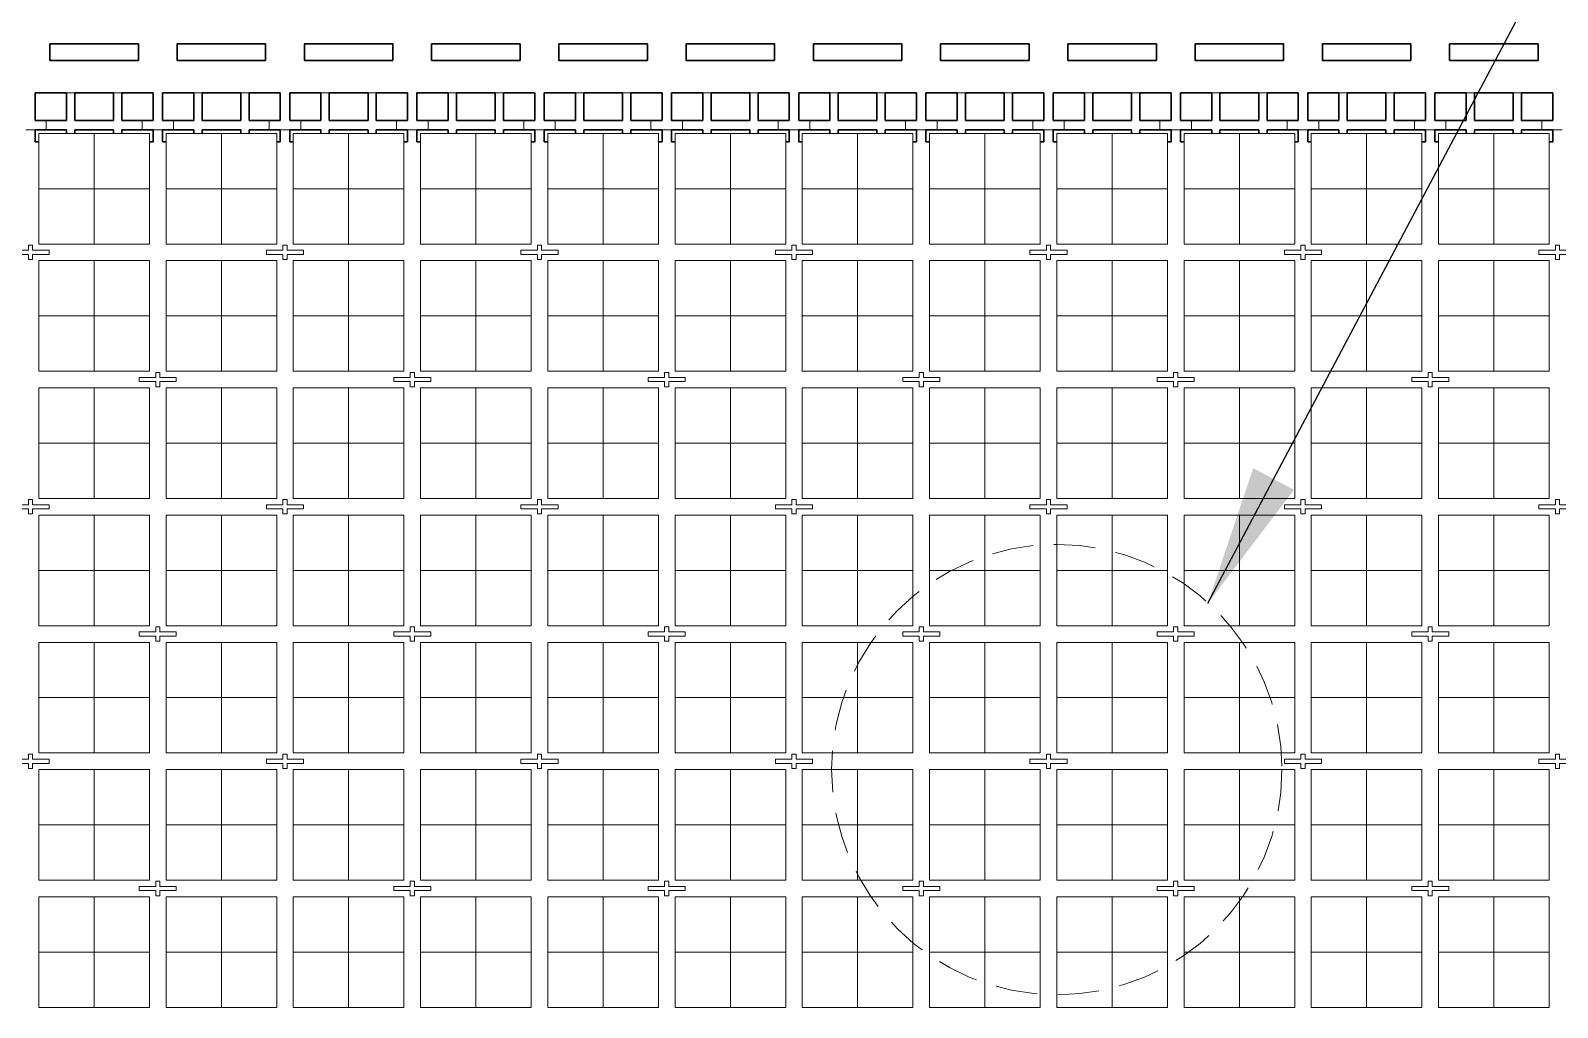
# Model space of a CAD drawing. Extents: x 1030 to 1169, y -270 to -166.
# Drawn here: x 1056.99 to 1084.59, y -209.48 to -191.82 of the extents above; entities that cross this region are included whole.
import ezdxf

# ---------------------------------------------------------------- set-up
doc = ezdxf.new("R2010")
doc.units = 0
doc.header["$LTSCALE"] = 3
doc.header["$MEASUREMENT"] = 0
for name, pattern in [('CENTER', [2, 1.25, -0.25, 0.25, -0.25]), ('HIDDEN', [0.375, 0.25, -0.125]), ('PHANTOM', [2.5, 1.25, -0.25, 0.25, -0.25, 0.25, -0.25])]:
    doc.linetypes.add(name, pattern=pattern)
for name, color, linetype, lineweight in [('CLIN', 1, 'CENTER', 15), ('DETAIL', 6, 'HIDDEN', 15), ('DIM', 4, 'Continuous', 13), ('FULL METAL', 33, 'HIDDEN', 15), ('HIDN2', 3, 'HIDDEN', 15), ('OBJ1', 7, 'Continuous', 30), ('OBJ3', 40, 'Continuous', 30), ('PHANTOM', 5, 'PHANTOM', 15)]:
    doc.layers.add(name, color=color, linetype=linetype, lineweight=lineweight)
doc.dimstyles.new('3DEC X 1', dxfattribs={"dimtxt": 1.778, "dimasz": 2.54, "dimexe": 0.762, "dimexo": 0.762, "dimgap": 0.762, "dimtad": 0, "dimdec": 3, "dimzin": 0, "dimdsep": 46, "dimtxsty": 'Standard', "dimcen": 0, "dimadec": 0, "dimazin": 0, "dimtfac": 1, "dimtdec": 3, "dimtofl": 0, "dimtmove": 0, "dimatfit": 3, "dimfxl": 1, "dimtolj": 1, "dimtzin": 0, "dimarcsym": 0})

msp = doc.modelspace()

# ---------------------------------------------------------------- linework, layer by layer
at = {"layer": 'CLIN'}
for p, q in [((1058.1382, -193.6839), (1058.1382, -195.6839)), ((1060.4382, -193.6839), (1060.4382, -195.6839)), ((1062.7382, -193.6839), (1062.7382, -195.6839)), ((1065.0382, -193.6839), (1065.0382, -195.6839)), ((1067.3382, -193.6839), (1067.3382, -195.6839)), ((1069.6382, -193.6839), (1069.6382, -195.6839)), ((1071.9382, -193.6839), (1071.9382, -195.6839)), ((1074.2382, -193.6839), (1074.2382, -195.6839)), ((1076.5382, -193.6839), (1076.5382, -195.6839)), ((1078.8382, -193.6839), (1078.8382, -195.6839)), ((1081.1382, -193.6839), (1081.1382, -195.6839)), ((1083.4382, -193.6839), (1083.4382, -195.6839)), ((1057.1382, -194.6839), (1059.1382, -194.6839)), ((1059.4382, -194.6839), (1061.4382, -194.6839)), ((1061.7382, -194.6839), (1063.7382, -194.6839)), ((1064.0382, -194.6839), (1066.0382, -194.6839)), ((1066.3382, -194.6839), (1068.3382, -194.6839)), ((1068.6382, -194.6839), (1070.6382, -194.6839)), ((1070.9382, -194.6839), (1072.9382, -194.6839)), ((1073.2382, -194.6839), (1075.2382, -194.6839)), ((1075.5382, -194.6839), (1077.5382, -194.6839)), ((1077.8382, -194.6839), (1079.8382, -194.6839)), ((1080.1382, -194.6839), (1082.1382, -194.6839)), ((1082.4382, -194.6839), (1084.4382, -194.6839)), ((1058.1382, -195.9839), (1058.1382, -197.9839)), ((1060.4382, -195.9839), (1060.4382, -197.9839)), ((1062.7382, -195.9839), (1062.7382, -197.9839)), ((1065.0382, -195.9839), (1065.0382, -197.9839)), ((1067.3382, -195.9839), (1067.3382, -197.9839)), ((1069.6382, -195.9839), (1069.6382, -197.9839)), ((1071.9382, -195.9839), (1071.9382, -197.9839)), ((1074.2382, -195.9839), (1074.2382, -197.9839)), ((1076.5382, -195.9839), (1076.5382, -197.9839)), ((1078.8382, -195.9839), (1078.8382, -197.9839)), ((1081.1382, -195.9839), (1081.1382, -197.9839)), ((1083.4382, -195.9839), (1083.4382, -197.9839)), ((1057.1382, -196.9839), (1059.1382, -196.9839)), ((1059.4382, -196.9839), (1061.4382, -196.9839)), ((1061.7382, -196.9839), (1063.7382, -196.9839)), ((1064.0382, -196.9839), (1066.0382, -196.9839)), ((1066.3382, -196.9839), (1068.3382, -196.9839)), ((1068.6382, -196.9839), (1070.6382, -196.9839)), ((1070.9382, -196.9839), (1072.9382, -196.9839)), ((1073.2382, -196.9839), (1075.2382, -196.9839)), ((1075.5382, -196.9839), (1077.5382, -196.9839)), ((1077.8382, -196.9839), (1079.8382, -196.9839)), ((1080.1382, -196.9839), (1082.1382, -196.9839)), ((1082.4382, -196.9839), (1084.4382, -196.9839)), ((1058.1382, -198.2839), (1058.1382, -200.2839)), ((1060.4382, -198.2839), (1060.4382, -200.2839)), ((1062.7382, -198.2839), (1062.7382, -200.2839)), ((1065.0382, -198.2839), (1065.0382, -200.2839)), ((1067.3382, -198.2839), (1067.3382, -200.2839)), ((1069.6382, -198.2839), (1069.6382, -200.2839)), ((1071.9382, -198.2839), (1071.9382, -200.2839)), ((1074.2382, -198.2839), (1074.2382, -200.2839)), ((1076.5382, -198.2839), (1076.5382, -200.2839)), ((1078.8382, -198.2839), (1078.8382, -200.2839)), ((1081.1382, -198.2839), (1081.1382, -200.2839)), ((1083.4382, -198.2839), (1083.4382, -200.2839)), ((1057.1382, -199.2839), (1059.1382, -199.2839)), ((1059.4382, -199.2839), (1061.4382, -199.2839)), ((1061.7382, -199.2839), (1063.7382, -199.2839)), ((1064.0382, -199.2839), (1066.0382, -199.2839)), ((1066.3382, -199.2839), (1068.3382, -199.2839)), ((1068.6382, -199.2839), (1070.6382, -199.2839)), ((1070.9382, -199.2839), (1072.9382, -199.2839)), ((1073.2382, -199.2839), (1075.2382, -199.2839)), ((1075.5382, -199.2839), (1077.5382, -199.2839)), ((1077.8382, -199.2839), (1079.8382, -199.2839)), ((1080.1382, -199.2839), (1082.1382, -199.2839)), ((1082.4382, -199.2839), (1084.4382, -199.2839)), ((1058.1382, -200.5839), (1058.1382, -202.5839)), ((1060.4382, -200.5839), (1060.4382, -202.5839)), ((1062.7382, -200.5839), (1062.7382, -202.5839)), ((1065.0382, -200.5839), (1065.0382, -202.5839)), ((1067.3382, -200.5839), (1067.3382, -202.5839)), ((1069.6382, -200.5839), (1069.6382, -202.5839)), ((1071.9382, -200.5839), (1071.9382, -202.5839)), ((1074.2382, -200.5839), (1074.2382, -202.5839)), ((1076.5382, -200.5839), (1076.5382, -202.5839)), ((1078.8382, -200.5839), (1078.8382, -202.5839)), ((1081.1382, -200.5839), (1081.1382, -202.5839)), ((1083.4382, -200.5839), (1083.4382, -202.5839)), ((1057.1382, -201.5839), (1059.1382, -201.5839)), ((1059.4382, -201.5839), (1061.4382, -201.5839)), ((1061.7382, -201.5839), (1063.7382, -201.5839)), ((1064.0382, -201.5839), (1066.0382, -201.5839)), ((1066.3382, -201.5839), (1068.3382, -201.5839)), ((1068.6382, -201.5839), (1070.6382, -201.5839)), ((1070.9382, -201.5839), (1072.9382, -201.5839)), ((1073.2382, -201.5839), (1075.2382, -201.5839)), ((1075.5382, -201.5839), (1077.5382, -201.5839)), ((1077.8382, -201.5839), (1079.8382, -201.5839)), ((1080.1382, -201.5839), (1082.1382, -201.5839)), ((1082.4382, -201.5839), (1084.4382, -201.5839)), ((1058.1382, -202.8839), (1058.1382, -204.8839)), ((1060.4382, -202.8839), (1060.4382, -204.8839)), ((1062.7382, -202.8839), (1062.7382, -204.8839)), ((1065.0382, -202.8839), (1065.0382, -204.8839)), ((1067.3382, -202.8839), (1067.3382, -204.8839)), ((1069.6382, -202.8839), (1069.6382, -204.8839)), ((1071.9382, -202.8839), (1071.9382, -204.8839)), ((1074.2382, -202.8839), (1074.2382, -204.8839)), ((1076.5382, -202.8839), (1076.5382, -204.8839)), ((1078.8382, -202.8839), (1078.8382, -204.8839)), ((1081.1382, -202.8839), (1081.1382, -204.8839)), ((1083.4382, -202.8839), (1083.4382, -204.8839)), ((1057.1382, -203.8839), (1059.1382, -203.8839)), ((1059.4382, -203.8839), (1061.4382, -203.8839)), ((1061.7382, -203.8839), (1063.7382, -203.8839)), ((1064.0382, -203.8839), (1066.0382, -203.8839)), ((1066.3382, -203.8839), (1068.3382, -203.8839)), ((1068.6382, -203.8839), (1070.6382, -203.8839)), ((1070.9382, -203.8839), (1072.9382, -203.8839)), ((1073.2382, -203.8839), (1075.2382, -203.8839)), ((1075.5382, -203.8839), (1077.5382, -203.8839)), ((1077.8382, -203.8839), (1079.8382, -203.8839)), ((1080.1382, -203.8839), (1082.1382, -203.8839)), ((1082.4382, -203.8839), (1084.4382, -203.8839)), ((1058.1382, -205.1839), (1058.1382, -207.1839)), ((1060.4382, -205.1839), (1060.4382, -207.1839)), ((1062.7382, -205.1839), (1062.7382, -207.1839)), ((1065.0382, -205.1839), (1065.0382, -207.1839)), ((1067.3382, -205.1839), (1067.3382, -207.1839)), ((1069.6382, -205.1839), (1069.6382, -207.1839)), ((1071.9382, -205.1839), (1071.9382, -207.1839)), ((1074.2382, -205.1839), (1074.2382, -207.1839)), ((1076.5382, -205.1839), (1076.5382, -207.1839)), ((1078.8382, -205.1839), (1078.8382, -207.1839)), ((1081.1382, -205.1839), (1081.1382, -207.1839)), ((1083.4382, -205.1839), (1083.4382, -207.1839)), ((1057.1382, -206.1839), (1059.1382, -206.1839)), ((1059.4382, -206.1839), (1061.4382, -206.1839)), ((1061.7382, -206.1839), (1063.7382, -206.1839)), ((1064.0382, -206.1839), (1066.0382, -206.1839)), ((1066.3382, -206.1839), (1068.3382, -206.1839)), ((1068.6382, -206.1839), (1070.6382, -206.1839)), ((1070.9382, -206.1839), (1072.9382, -206.1839)), ((1073.2382, -206.1839), (1075.2382, -206.1839)), ((1075.5382, -206.1839), (1077.5382, -206.1839)), ((1077.8382, -206.1839), (1079.8382, -206.1839)), ((1080.1382, -206.1839), (1082.1382, -206.1839)), ((1082.4382, -206.1839), (1084.4382, -206.1839)), ((1058.1382, -207.4839), (1058.1382, -209.4839)), ((1060.4382, -207.4839), (1060.4382, -209.4839)), ((1062.7382, -207.4839), (1062.7382, -209.4839)), ((1065.0382, -207.4839), (1065.0382, -209.4839)), ((1067.3382, -207.4839), (1067.3382, -209.4839)), ((1069.6382, -207.4839), (1069.6382, -209.4839)), ((1071.9382, -207.4839), (1071.9382, -209.4839)), ((1074.2382, -207.4839), (1074.2382, -209.4839)), ((1076.5382, -207.4839), (1076.5382, -209.4839)), ((1078.8382, -207.4839), (1078.8382, -209.4839)), ((1081.1382, -207.4839), (1081.1382, -209.4839)), ((1083.4382, -207.4839), (1083.4382, -209.4839)), ((1057.1382, -208.4839), (1059.1382, -208.4839)), ((1059.4382, -208.4839), (1061.4382, -208.4839)), ((1061.7382, -208.4839), (1063.7382, -208.4839)), ((1064.0382, -208.4839), (1066.0382, -208.4839)), ((1066.3382, -208.4839), (1068.3382, -208.4839)), ((1068.6382, -208.4839), (1070.6382, -208.4839)), ((1070.9382, -208.4839), (1072.9382, -208.4839)), ((1073.2382, -208.4839), (1075.2382, -208.4839)), ((1075.5382, -208.4839), (1077.5382, -208.4839)), ((1077.8382, -208.4839), (1079.8382, -208.4839)), ((1080.1382, -208.4839), (1082.1382, -208.4839)), ((1082.4382, -208.4839), (1084.4382, -208.4839))]:
    msp.add_line(p, q, dxfattribs=at)
at = {"layer": 'DETAIL'}
msp.add_circle((1075.5382, -205.1839), 4.0704, dxfattribs=at)
at = {"layer": 'FULL METAL'}
for points in [[(1056.6532, -195.8719), (1056.9502, -195.8719), (1056.9502, -195.9639), (1057.0262, -195.9639), (1057.0262, -195.8719), (1057.3232, -195.8719), (1057.3232, -195.7959), (1057.0262, -195.7959), (1057.0262, -195.7039), (1056.9502, -195.7039), (1056.9502, -195.7959), (1056.6532, -195.7959)], [(1061.2532, -195.8719), (1061.5502, -195.8719), (1061.5502, -195.9639), (1061.6262, -195.9639), (1061.6262, -195.8719), (1061.9232, -195.8719), (1061.9232, -195.7959), (1061.6262, -195.7959), (1061.6262, -195.7039), (1061.5502, -195.7039), (1061.5502, -195.7959), (1061.2532, -195.7959)], [(1065.8532, -195.8719), (1066.1502, -195.8719), (1066.1502, -195.9639), (1066.2262, -195.9639), (1066.2262, -195.8719), (1066.5232, -195.8719), (1066.5232, -195.7959), (1066.2262, -195.7959), (1066.2262, -195.7039), (1066.1502, -195.7039), (1066.1502, -195.7959), (1065.8532, -195.7959)], [(1070.4532, -195.8719), (1070.7502, -195.8719), (1070.7502, -195.9639), (1070.8262, -195.9639), (1070.8262, -195.8719), (1071.1232, -195.8719), (1071.1232, -195.7959), (1070.8262, -195.7959), (1070.8262, -195.7039), (1070.7502, -195.7039), (1070.7502, -195.7959), (1070.4532, -195.7959)], [(1075.0532, -195.8719), (1075.3502, -195.8719), (1075.3502, -195.9639), (1075.4262, -195.9639), (1075.4262, -195.8719), (1075.7232, -195.8719), (1075.7232, -195.7959), (1075.4262, -195.7959), (1075.4262, -195.7039), (1075.3502, -195.7039), (1075.3502, -195.7959), (1075.0532, -195.7959)], [(1079.6532, -195.8719), (1079.9502, -195.8719), (1079.9502, -195.9639), (1080.0262, -195.9639), (1080.0262, -195.8719), (1080.3232, -195.8719), (1080.3232, -195.7959), (1080.0262, -195.7959), (1080.0262, -195.7039), (1079.9502, -195.7039), (1079.9502, -195.7959), (1079.6532, -195.7959)], [(1084.2532, -195.8719), (1084.5502, -195.8719), (1084.5502, -195.9639), (1084.6262, -195.9639), (1084.6262, -195.8719), (1084.9232, -195.8719), (1084.9232, -195.7959), (1084.6262, -195.7959), (1084.6262, -195.7039), (1084.5502, -195.7039), (1084.5502, -195.7959), (1084.2532, -195.7959)], [(1058.9532, -198.1719), (1059.2502, -198.1719), (1059.2502, -198.2639), (1059.3262, -198.2639), (1059.3262, -198.1719), (1059.6232, -198.1719), (1059.6232, -198.0959), (1059.3262, -198.0959), (1059.3262, -198.0039), (1059.2502, -198.0039), (1059.2502, -198.0959), (1058.9532, -198.0959)], [(1063.5532, -198.1719), (1063.8502, -198.1719), (1063.8502, -198.2639), (1063.9262, -198.2639), (1063.9262, -198.1719), (1064.2232, -198.1719), (1064.2232, -198.0959), (1063.9262, -198.0959), (1063.9262, -198.0039), (1063.8502, -198.0039), (1063.8502, -198.0959), (1063.5532, -198.0959)], [(1068.1532, -198.1719), (1068.4502, -198.1719), (1068.4502, -198.2639), (1068.5262, -198.2639), (1068.5262, -198.1719), (1068.8232, -198.1719), (1068.8232, -198.0959), (1068.5262, -198.0959), (1068.5262, -198.0039), (1068.4502, -198.0039), (1068.4502, -198.0959), (1068.1532, -198.0959)], [(1072.7532, -198.1719), (1073.0502, -198.1719), (1073.0502, -198.2639), (1073.1262, -198.2639), (1073.1262, -198.1719), (1073.4232, -198.1719), (1073.4232, -198.0959), (1073.1262, -198.0959), (1073.1262, -198.0039), (1073.0502, -198.0039), (1073.0502, -198.0959), (1072.7532, -198.0959)], [(1077.3532, -198.1719), (1077.6502, -198.1719), (1077.6502, -198.2639), (1077.7262, -198.2639), (1077.7262, -198.1719), (1078.0232, -198.1719), (1078.0232, -198.0959), (1077.7262, -198.0959), (1077.7262, -198.0039), (1077.6502, -198.0039), (1077.6502, -198.0959), (1077.3532, -198.0959)], [(1081.9532, -198.1719), (1082.2502, -198.1719), (1082.2502, -198.2639), (1082.3262, -198.2639), (1082.3262, -198.1719), (1082.6232, -198.1719), (1082.6232, -198.0959), (1082.3262, -198.0959), (1082.3262, -198.0039), (1082.2502, -198.0039), (1082.2502, -198.0959), (1081.9532, -198.0959)], [(1056.6532, -200.4719), (1056.9502, -200.4719), (1056.9502, -200.5639), (1057.0262, -200.5639), (1057.0262, -200.4719), (1057.3232, -200.4719), (1057.3232, -200.3959), (1057.0262, -200.3959), (1057.0262, -200.3039), (1056.9502, -200.3039), (1056.9502, -200.3959), (1056.6532, -200.3959)], [(1061.2532, -200.4719), (1061.5502, -200.4719), (1061.5502, -200.5639), (1061.6262, -200.5639), (1061.6262, -200.4719), (1061.9232, -200.4719), (1061.9232, -200.3959), (1061.6262, -200.3959), (1061.6262, -200.3039), (1061.5502, -200.3039), (1061.5502, -200.3959), (1061.2532, -200.3959)], [(1065.8532, -200.4719), (1066.1502, -200.4719), (1066.1502, -200.5639), (1066.2262, -200.5639), (1066.2262, -200.4719), (1066.5232, -200.4719), (1066.5232, -200.3959), (1066.2262, -200.3959), (1066.2262, -200.3039), (1066.1502, -200.3039), (1066.1502, -200.3959), (1065.8532, -200.3959)], [(1070.4532, -200.4719), (1070.7502, -200.4719), (1070.7502, -200.5639), (1070.8262, -200.5639), (1070.8262, -200.4719), (1071.1232, -200.4719), (1071.1232, -200.3959), (1070.8262, -200.3959), (1070.8262, -200.3039), (1070.7502, -200.3039), (1070.7502, -200.3959), (1070.4532, -200.3959)], [(1075.0532, -200.4719), (1075.3502, -200.4719), (1075.3502, -200.5639), (1075.4262, -200.5639), (1075.4262, -200.4719), (1075.7232, -200.4719), (1075.7232, -200.3959), (1075.4262, -200.3959), (1075.4262, -200.3039), (1075.3502, -200.3039), (1075.3502, -200.3959), (1075.0532, -200.3959)], [(1079.6532, -200.4719), (1079.9502, -200.4719), (1079.9502, -200.5639), (1080.0262, -200.5639), (1080.0262, -200.4719), (1080.3232, -200.4719), (1080.3232, -200.3959), (1080.0262, -200.3959), (1080.0262, -200.3039), (1079.9502, -200.3039), (1079.9502, -200.3959), (1079.6532, -200.3959)], [(1084.2532, -200.4719), (1084.5502, -200.4719), (1084.5502, -200.5639), (1084.6262, -200.5639), (1084.6262, -200.4719), (1084.9232, -200.4719), (1084.9232, -200.3959), (1084.6262, -200.3959), (1084.6262, -200.3039), (1084.5502, -200.3039), (1084.5502, -200.3959), (1084.2532, -200.3959)], [(1058.9532, -202.7719), (1059.2502, -202.7719), (1059.2502, -202.8639), (1059.3262, -202.8639), (1059.3262, -202.7719), (1059.6232, -202.7719), (1059.6232, -202.6959), (1059.3262, -202.6959), (1059.3262, -202.6039), (1059.2502, -202.6039), (1059.2502, -202.6959), (1058.9532, -202.6959)], [(1063.5532, -202.7719), (1063.8502, -202.7719), (1063.8502, -202.8639), (1063.9262, -202.8639), (1063.9262, -202.7719), (1064.2232, -202.7719), (1064.2232, -202.6959), (1063.9262, -202.6959), (1063.9262, -202.6039), (1063.8502, -202.6039), (1063.8502, -202.6959), (1063.5532, -202.6959)], [(1068.1532, -202.7719), (1068.4502, -202.7719), (1068.4502, -202.8639), (1068.5262, -202.8639), (1068.5262, -202.7719), (1068.8232, -202.7719), (1068.8232, -202.6959), (1068.5262, -202.6959), (1068.5262, -202.6039), (1068.4502, -202.6039), (1068.4502, -202.6959), (1068.1532, -202.6959)], [(1072.7532, -202.7719), (1073.0502, -202.7719), (1073.0502, -202.8639), (1073.1262, -202.8639), (1073.1262, -202.7719), (1073.4232, -202.7719), (1073.4232, -202.6959), (1073.1262, -202.6959), (1073.1262, -202.6039), (1073.0502, -202.6039), (1073.0502, -202.6959), (1072.7532, -202.6959)], [(1077.3532, -202.7719), (1077.6502, -202.7719), (1077.6502, -202.8639), (1077.7262, -202.8639), (1077.7262, -202.7719), (1078.0232, -202.7719), (1078.0232, -202.6959), (1077.7262, -202.6959), (1077.7262, -202.6039), (1077.6502, -202.6039), (1077.6502, -202.6959), (1077.3532, -202.6959)], [(1081.9532, -202.7719), (1082.2502, -202.7719), (1082.2502, -202.8639), (1082.3262, -202.8639), (1082.3262, -202.7719), (1082.6232, -202.7719), (1082.6232, -202.6959), (1082.3262, -202.6959), (1082.3262, -202.6039), (1082.2502, -202.6039), (1082.2502, -202.6959), (1081.9532, -202.6959)], [(1056.6532, -205.0719), (1056.9502, -205.0719), (1056.9502, -205.1639), (1057.0262, -205.1639), (1057.0262, -205.0719), (1057.3232, -205.0719), (1057.3232, -204.9959), (1057.0262, -204.9959), (1057.0262, -204.9039), (1056.9502, -204.9039), (1056.9502, -204.9959), (1056.6532, -204.9959)], [(1061.2532, -205.0719), (1061.5502, -205.0719), (1061.5502, -205.1639), (1061.6262, -205.1639), (1061.6262, -205.0719), (1061.9232, -205.0719), (1061.9232, -204.9959), (1061.6262, -204.9959), (1061.6262, -204.9039), (1061.5502, -204.9039), (1061.5502, -204.9959), (1061.2532, -204.9959)], [(1065.8532, -205.0719), (1066.1502, -205.0719), (1066.1502, -205.1639), (1066.2262, -205.1639), (1066.2262, -205.0719), (1066.5232, -205.0719), (1066.5232, -204.9959), (1066.2262, -204.9959), (1066.2262, -204.9039), (1066.1502, -204.9039), (1066.1502, -204.9959), (1065.8532, -204.9959)], [(1070.4532, -205.0719), (1070.7502, -205.0719), (1070.7502, -205.1639), (1070.8262, -205.1639), (1070.8262, -205.0719), (1071.1232, -205.0719), (1071.1232, -204.9959), (1070.8262, -204.9959), (1070.8262, -204.9039), (1070.7502, -204.9039), (1070.7502, -204.9959), (1070.4532, -204.9959)], [(1075.0532, -205.0719), (1075.3502, -205.0719), (1075.3502, -205.1639), (1075.4262, -205.1639), (1075.4262, -205.0719), (1075.7232, -205.0719), (1075.7232, -204.9959), (1075.4262, -204.9959), (1075.4262, -204.9039), (1075.3502, -204.9039), (1075.3502, -204.9959), (1075.0532, -204.9959)], [(1079.6532, -205.0719), (1079.9502, -205.0719), (1079.9502, -205.1639), (1080.0262, -205.1639), (1080.0262, -205.0719), (1080.3232, -205.0719), (1080.3232, -204.9959), (1080.0262, -204.9959), (1080.0262, -204.9039), (1079.9502, -204.9039), (1079.9502, -204.9959), (1079.6532, -204.9959)], [(1084.2532, -205.0719), (1084.5502, -205.0719), (1084.5502, -205.1639), (1084.6262, -205.1639), (1084.6262, -205.0719), (1084.9232, -205.0719), (1084.9232, -204.9959), (1084.6262, -204.9959), (1084.6262, -204.9039), (1084.5502, -204.9039), (1084.5502, -204.9959), (1084.2532, -204.9959)], [(1058.9532, -207.3719), (1059.2502, -207.3719), (1059.2502, -207.4639), (1059.3262, -207.4639), (1059.3262, -207.3719), (1059.6232, -207.3719), (1059.6232, -207.2959), (1059.3262, -207.2959), (1059.3262, -207.2039), (1059.2502, -207.2039), (1059.2502, -207.2959), (1058.9532, -207.2959)], [(1063.5532, -207.3719), (1063.8502, -207.3719), (1063.8502, -207.4639), (1063.9262, -207.4639), (1063.9262, -207.3719), (1064.2232, -207.3719), (1064.2232, -207.2959), (1063.9262, -207.2959), (1063.9262, -207.2039), (1063.8502, -207.2039), (1063.8502, -207.2959), (1063.5532, -207.2959)], [(1068.1532, -207.3719), (1068.4502, -207.3719), (1068.4502, -207.4639), (1068.5262, -207.4639), (1068.5262, -207.3719), (1068.8232, -207.3719), (1068.8232, -207.2959), (1068.5262, -207.2959), (1068.5262, -207.2039), (1068.4502, -207.2039), (1068.4502, -207.2959), (1068.1532, -207.2959)], [(1072.7532, -207.3719), (1073.0502, -207.3719), (1073.0502, -207.4639), (1073.1262, -207.4639), (1073.1262, -207.3719), (1073.4232, -207.3719), (1073.4232, -207.2959), (1073.1262, -207.2959), (1073.1262, -207.2039), (1073.0502, -207.2039), (1073.0502, -207.2959), (1072.7532, -207.2959)], [(1077.3532, -207.3719), (1077.6502, -207.3719), (1077.6502, -207.4639), (1077.7262, -207.4639), (1077.7262, -207.3719), (1078.0232, -207.3719), (1078.0232, -207.2959), (1077.7262, -207.2959), (1077.7262, -207.2039), (1077.6502, -207.2039), (1077.6502, -207.2959), (1077.3532, -207.2959)], [(1081.9532, -207.3719), (1082.2502, -207.3719), (1082.2502, -207.4639), (1082.3262, -207.4639), (1082.3262, -207.3719), (1082.6232, -207.3719), (1082.6232, -207.2959), (1082.3262, -207.2959), (1082.3262, -207.2039), (1082.2502, -207.2039), (1082.2502, -207.2959), (1081.9532, -207.2959)]]:
    msp.add_lwpolyline(points, close=True, dxfattribs=at)
at = {"layer": 'HIDN2'}
for p, q in [((1057.6382, -192.9489), (1057.7882, -192.9489)), ((1058.4882, -192.9489), (1058.6382, -192.9489)), ((1059.9382, -192.9489), (1060.0882, -192.9489)), ((1060.7882, -192.9489), (1060.9382, -192.9489)), ((1062.2382, -192.9489), (1062.3882, -192.9489)), ((1063.0882, -192.9489), (1063.2382, -192.9489)), ((1064.5382, -192.9489), (1064.6882, -192.9489)), ((1065.3882, -192.9489), (1065.5382, -192.9489)), ((1066.8382, -192.9489), (1066.9882, -192.9489)), ((1067.6882, -192.9489), (1067.8382, -192.9489)), ((1069.1382, -192.9489), (1069.2882, -192.9489)), ((1069.9882, -192.9489), (1070.1382, -192.9489)), ((1071.4382, -192.9489), (1071.5882, -192.9489)), ((1072.2882, -192.9489), (1072.4382, -192.9489)), ((1073.7382, -192.9489), (1073.8882, -192.9489)), ((1074.5882, -192.9489), (1074.7382, -192.9489)), ((1076.0382, -192.9489), (1076.1882, -192.9489)), ((1076.8882, -192.9489), (1077.0382, -192.9489)), ((1078.3382, -192.9489), (1078.4882, -192.9489)), ((1079.1882, -192.9489), (1079.3382, -192.9489)), ((1080.6382, -192.9489), (1080.7882, -192.9489)), ((1081.4882, -192.9489), (1081.6382, -192.9489)), ((1082.9382, -192.9489), (1083.0882, -192.9489)), ((1083.7882, -192.9489), (1083.9382, -192.9489)), ((1057.2732, -193.6189), (1057.2732, -193.4489)), ((1059.0032, -193.6189), (1059.0032, -193.4489)), ((1059.5732, -193.6189), (1059.5732, -193.4489)), ((1061.3032, -193.6189), (1061.3032, -193.4489)), ((1061.8732, -193.6189), (1061.8732, -193.4489)), ((1063.6032, -193.6189), (1063.6032, -193.4489)), ((1064.1732, -193.6189), (1064.1732, -193.4489)), ((1065.9032, -193.6189), (1065.9032, -193.4489)), ((1066.4732, -193.6189), (1066.4732, -193.4489)), ((1068.2032, -193.6189), (1068.2032, -193.4489)), ((1068.7732, -193.6189), (1068.7732, -193.4489)), ((1070.5032, -193.6189), (1070.5032, -193.4489)), ((1071.0732, -193.6189), (1071.0732, -193.4489)), ((1072.8032, -193.6189), (1072.8032, -193.4489)), ((1073.3732, -193.6189), (1073.3732, -193.4489)), ((1075.1032, -193.6189), (1075.1032, -193.4489)), ((1075.6732, -193.6189), (1075.6732, -193.4489)), ((1077.4032, -193.6189), (1077.4032, -193.4489)), ((1077.9732, -193.6189), (1077.9732, -193.4489)), ((1079.7032, -193.6189), (1079.7032, -193.4489)), ((1080.2732, -193.6189), (1080.2732, -193.4489)), ((1082.0032, -193.6189), (1082.0032, -193.4489)), ((1082.5732, -193.6189), (1082.5732, -193.4489)), ((1084.3032, -193.6189), (1084.3032, -193.4489)), ((1056.9032, -193.6189), (1057.0732, -193.6189)), ((1059.2032, -193.6189), (1059.3732, -193.6189)), ((1061.5032, -193.6189), (1061.6732, -193.6189)), ((1063.8032, -193.6189), (1063.9732, -193.6189)), ((1066.1032, -193.6189), (1066.2732, -193.6189)), ((1068.4032, -193.6189), (1068.5732, -193.6189)), ((1070.7032, -193.6189), (1070.8732, -193.6189)), ((1073.0032, -193.6189), (1073.1732, -193.6189)), ((1075.3032, -193.6189), (1075.4732, -193.6189)), ((1077.6032, -193.6189), (1077.7732, -193.6189)), ((1079.9032, -193.6189), (1080.0732, -193.6189)), ((1082.2032, -193.6189), (1082.3732, -193.6189)), ((1084.5032, -193.6189), (1084.6732, -193.6189))]:
    msp.add_line(p, q, dxfattribs=at)
at = {"layer": 'OBJ1'}
for points in [[(1058.9382, -192.3659), (1057.3382, -192.3659), (1057.3382, -192.0659), (1058.9382, -192.0659)], [(1061.2382, -192.3659), (1059.6382, -192.3659), (1059.6382, -192.0659), (1061.2382, -192.0659)], [(1063.5382, -192.3659), (1061.9382, -192.3659), (1061.9382, -192.0659), (1063.5382, -192.0659)], [(1065.8382, -192.3659), (1064.2382, -192.3659), (1064.2382, -192.0659), (1065.8382, -192.0659)], [(1068.1382, -192.3659), (1066.5382, -192.3659), (1066.5382, -192.0659), (1068.1382, -192.0659)], [(1070.4382, -192.3659), (1068.8382, -192.3659), (1068.8382, -192.0659), (1070.4382, -192.0659)], [(1072.7382, -192.3659), (1071.1382, -192.3659), (1071.1382, -192.0659), (1072.7382, -192.0659)], [(1075.0382, -192.3659), (1073.4382, -192.3659), (1073.4382, -192.0659), (1075.0382, -192.0659)], [(1077.3382, -192.3659), (1075.7382, -192.3659), (1075.7382, -192.0659), (1077.3382, -192.0659)], [(1079.6382, -192.3659), (1078.0382, -192.3659), (1078.0382, -192.0659), (1079.6382, -192.0659)], [(1081.9382, -192.3659), (1080.3382, -192.3659), (1080.3382, -192.0659), (1081.9382, -192.0659)], [(1084.2382, -192.3659), (1082.6382, -192.3659), (1082.6382, -192.0659), (1084.2382, -192.0659)]]:
    msp.add_lwpolyline(points, close=True, dxfattribs=at)
at = {"layer": 'OBJ3'}
for p, q in [((1057.0732, -192.9489), (1057.0732, -193.4489)), ((1057.6382, -192.9489), (1057.0732, -192.9489)), ((1057.6382, -192.9489), (1057.6382, -193.4489)), ((1057.7882, -192.9489), (1057.7882, -193.4489)), ((1058.4882, -192.9489), (1057.7882, -192.9489)), ((1058.4882, -192.9489), (1058.4882, -193.4489)), ((1058.6382, -192.9489), (1058.6382, -193.4489)), ((1059.2032, -192.9489), (1058.6382, -192.9489)), ((1059.2032, -192.9489), (1059.2032, -193.4489)), ((1059.3732, -192.9489), (1059.3732, -193.4489)), ((1059.9382, -192.9489), (1059.3732, -192.9489)), ((1059.9382, -192.9489), (1059.9382, -193.4489)), ((1060.0882, -192.9489), (1060.0882, -193.4489)), ((1060.7882, -192.9489), (1060.0882, -192.9489)), ((1060.7882, -192.9489), (1060.7882, -193.4489)), ((1060.9382, -192.9489), (1060.9382, -193.4489)), ((1061.5032, -192.9489), (1060.9382, -192.9489)), ((1061.5032, -192.9489), (1061.5032, -193.4489)), ((1061.6732, -192.9489), (1061.6732, -193.4489)), ((1062.2382, -192.9489), (1061.6732, -192.9489)), ((1062.2382, -192.9489), (1062.2382, -193.4489)), ((1062.3882, -192.9489), (1062.3882, -193.4489)), ((1063.0882, -192.9489), (1062.3882, -192.9489)), ((1063.0882, -192.9489), (1063.0882, -193.4489)), ((1063.2382, -192.9489), (1063.2382, -193.4489)), ((1063.8032, -192.9489), (1063.2382, -192.9489)), ((1063.8032, -192.9489), (1063.8032, -193.4489)), ((1063.9732, -192.9489), (1063.9732, -193.4489)), ((1064.5382, -192.9489), (1063.9732, -192.9489)), ((1064.5382, -192.9489), (1064.5382, -193.4489)), ((1064.6882, -192.9489), (1064.6882, -193.4489)), ((1065.3882, -192.9489), (1064.6882, -192.9489)), ((1065.3882, -192.9489), (1065.3882, -193.4489)), ((1065.5382, -192.9489), (1065.5382, -193.4489)), ((1066.1032, -192.9489), (1065.5382, -192.9489)), ((1066.1032, -192.9489), (1066.1032, -193.4489)), ((1066.2732, -192.9489), (1066.2732, -193.4489)), ((1066.8382, -192.9489), (1066.2732, -192.9489)), ((1066.8382, -192.9489), (1066.8382, -193.4489)), ((1066.9882, -192.9489), (1066.9882, -193.4489)), ((1067.6882, -192.9489), (1066.9882, -192.9489)), ((1067.6882, -192.9489), (1067.6882, -193.4489)), ((1067.8382, -192.9489), (1067.8382, -193.4489)), ((1068.4032, -192.9489), (1067.8382, -192.9489)), ((1068.4032, -192.9489), (1068.4032, -193.4489)), ((1068.5732, -192.9489), (1068.5732, -193.4489)), ((1069.1382, -192.9489), (1068.5732, -192.9489)), ((1069.1382, -192.9489), (1069.1382, -193.4489)), ((1069.2882, -192.9489), (1069.2882, -193.4489)), ((1069.9882, -192.9489), (1069.2882, -192.9489)), ((1069.9882, -192.9489), (1069.9882, -193.4489)), ((1070.1382, -192.9489), (1070.1382, -193.4489)), ((1070.7032, -192.9489), (1070.1382, -192.9489)), ((1070.7032, -192.9489), (1070.7032, -193.4489)), ((1070.8732, -192.9489), (1070.8732, -193.4489)), ((1071.4382, -192.9489), (1070.8732, -192.9489)), ((1071.4382, -192.9489), (1071.4382, -193.4489)), ((1071.5882, -192.9489), (1071.5882, -193.4489)), ((1072.2882, -192.9489), (1071.5882, -192.9489)), ((1072.2882, -192.9489), (1072.2882, -193.4489)), ((1072.4382, -192.9489), (1072.4382, -193.4489)), ((1073.0032, -192.9489), (1072.4382, -192.9489)), ((1073.0032, -192.9489), (1073.0032, -193.4489)), ((1073.1732, -192.9489), (1073.1732, -193.4489)), ((1073.7382, -192.9489), (1073.1732, -192.9489)), ((1073.7382, -192.9489), (1073.7382, -193.4489)), ((1073.8882, -192.9489), (1073.8882, -193.4489)), ((1074.5882, -192.9489), (1073.8882, -192.9489)), ((1074.5882, -192.9489), (1074.5882, -193.4489)), ((1074.7382, -192.9489), (1074.7382, -193.4489)), ((1075.3032, -192.9489), (1074.7382, -192.9489)), ((1075.3032, -192.9489), (1075.3032, -193.4489)), ((1075.4732, -192.9489), (1075.4732, -193.4489)), ((1076.0382, -192.9489), (1075.4732, -192.9489)), ((1076.0382, -192.9489), (1076.0382, -193.4489)), ((1076.1882, -192.9489), (1076.1882, -193.4489)), ((1076.8882, -192.9489), (1076.1882, -192.9489)), ((1076.8882, -192.9489), (1076.8882, -193.4489)), ((1077.0382, -192.9489), (1077.0382, -193.4489)), ((1077.6032, -192.9489), (1077.0382, -192.9489)), ((1077.6032, -192.9489), (1077.6032, -193.4489)), ((1077.7732, -192.9489), (1077.7732, -193.4489)), ((1078.3382, -192.9489), (1077.7732, -192.9489)), ((1078.3382, -192.9489), (1078.3382, -193.4489)), ((1078.4882, -192.9489), (1078.4882, -193.4489)), ((1079.1882, -192.9489), (1078.4882, -192.9489)), ((1079.1882, -192.9489), (1079.1882, -193.4489)), ((1079.3382, -192.9489), (1079.3382, -193.4489)), ((1079.9032, -192.9489), (1079.3382, -192.9489)), ((1079.9032, -192.9489), (1079.9032, -193.4489)), ((1080.0732, -192.9489), (1080.0732, -193.4489)), ((1080.6382, -192.9489), (1080.0732, -192.9489)), ((1080.6382, -192.9489), (1080.6382, -193.4489)), ((1080.7882, -192.9489), (1080.7882, -193.4489)), ((1081.4882, -192.9489), (1080.7882, -192.9489)), ((1081.4882, -192.9489), (1081.4882, -193.4489)), ((1081.6382, -192.9489), (1081.6382, -193.4489)), ((1082.2032, -192.9489), (1081.6382, -192.9489)), ((1082.2032, -192.9489), (1082.2032, -193.4489)), ((1082.3732, -192.9489), (1082.3732, -193.4489)), ((1082.9382, -192.9489), (1082.3732, -192.9489)), ((1082.9382, -192.9489), (1082.9382, -193.4489)), ((1083.0882, -192.9489), (1083.0882, -193.4489)), ((1083.7882, -192.9489), (1083.0882, -192.9489)), ((1083.7882, -192.9489), (1083.7882, -193.4489)), ((1083.9382, -192.9489), (1083.9382, -193.4489)), ((1084.5032, -192.9489), (1083.9382, -192.9489)), ((1084.5032, -192.9489), (1084.5032, -193.4489)), ((1057.0732, -193.4489), (1057.6382, -193.4489)), ((1057.7882, -193.4489), (1058.4882, -193.4489)), ((1058.6382, -193.4489), (1059.2032, -193.4489)), ((1059.3732, -193.4489), (1059.9382, -193.4489)), ((1060.0882, -193.4489), (1060.7882, -193.4489)), ((1060.9382, -193.4489), (1061.5032, -193.4489)), ((1061.6732, -193.4489), (1062.2382, -193.4489)), ((1062.3882, -193.4489), (1063.0882, -193.4489)), ((1063.2382, -193.4489), (1063.8032, -193.4489)), ((1063.9732, -193.4489), (1064.5382, -193.4489)), ((1064.6882, -193.4489), (1065.3882, -193.4489)), ((1065.5382, -193.4489), (1066.1032, -193.4489)), ((1066.2732, -193.4489), (1066.8382, -193.4489)), ((1066.9882, -193.4489), (1067.6882, -193.4489)), ((1067.8382, -193.4489), (1068.4032, -193.4489)), ((1068.5732, -193.4489), (1069.1382, -193.4489)), ((1069.2882, -193.4489), (1069.9882, -193.4489)), ((1070.1382, -193.4489), (1070.7032, -193.4489)), ((1070.8732, -193.4489), (1071.4382, -193.4489)), ((1071.5882, -193.4489), (1072.2882, -193.4489)), ((1072.4382, -193.4489), (1073.0032, -193.4489)), ((1073.1732, -193.4489), (1073.7382, -193.4489)), ((1073.8882, -193.4489), (1074.5882, -193.4489)), ((1074.7382, -193.4489), (1075.3032, -193.4489)), ((1075.4732, -193.4489), (1076.0382, -193.4489)), ((1076.1882, -193.4489), (1076.8882, -193.4489)), ((1077.0382, -193.4489), (1077.6032, -193.4489)), ((1077.7732, -193.4489), (1078.3382, -193.4489)), ((1078.4882, -193.4489), (1079.1882, -193.4489)), ((1079.3382, -193.4489), (1079.9032, -193.4489)), ((1080.0732, -193.4489), (1080.6382, -193.4489)), ((1080.7882, -193.4489), (1081.4882, -193.4489)), ((1081.6382, -193.4489), (1082.2032, -193.4489)), ((1082.3732, -193.4489), (1082.9382, -193.4489)), ((1083.0882, -193.4489), (1083.7882, -193.4489)), ((1083.9382, -193.4489), (1084.5032, -193.4489)), ((1057.0732, -193.6189), (1057.6382, -193.6189)), ((1057.0732, -193.8339), (1057.0732, -193.6189)), ((1057.6382, -193.6189), (1057.0732, -193.6189)), ((1057.0732, -193.6189), (1057.0732, -193.8339)), ((1057.6382, -193.6839), (1057.6382, -193.6189)), ((1057.6382, -193.6839), (1057.6382, -193.6189)), ((1058.4882, -193.6189), (1057.7882, -193.6189)), ((1057.7882, -193.6839), (1057.7882, -193.6189)), ((1058.4882, -193.6839), (1058.4882, -193.6189)), ((1059.2032, -193.6189), (1058.6382, -193.6189)), ((1058.6382, -193.6839), (1058.6382, -193.6189)), ((1059.2032, -193.6189), (1059.2032, -193.8339)), ((1059.3732, -193.6189), (1059.9382, -193.6189)), ((1059.3732, -193.8339), (1059.3732, -193.6189)), ((1059.9382, -193.6189), (1059.3732, -193.6189)), ((1059.3732, -193.6189), (1059.3732, -193.8339)), ((1059.9382, -193.6839), (1059.9382, -193.6189)), ((1059.9382, -193.6839), (1059.9382, -193.6189)), ((1060.7882, -193.6189), (1060.0882, -193.6189)), ((1060.0882, -193.6839), (1060.0882, -193.6189)), ((1060.7882, -193.6839), (1060.7882, -193.6189)), ((1061.5032, -193.6189), (1060.9382, -193.6189)), ((1060.9382, -193.6839), (1060.9382, -193.6189)), ((1061.5032, -193.6189), (1061.5032, -193.8339)), ((1061.6732, -193.6189), (1062.2382, -193.6189)), ((1061.6732, -193.8339), (1061.6732, -193.6189)), ((1062.2382, -193.6189), (1061.6732, -193.6189)), ((1061.6732, -193.6189), (1061.6732, -193.8339)), ((1062.2382, -193.6839), (1062.2382, -193.6189)), ((1062.2382, -193.6839), (1062.2382, -193.6189)), ((1063.0882, -193.6189), (1062.3882, -193.6189)), ((1062.3882, -193.6839), (1062.3882, -193.6189)), ((1063.0882, -193.6839), (1063.0882, -193.6189)), ((1063.8032, -193.6189), (1063.2382, -193.6189)), ((1063.2382, -193.6839), (1063.2382, -193.6189)), ((1063.8032, -193.6189), (1063.8032, -193.8339)), ((1063.9732, -193.6189), (1064.5382, -193.6189)), ((1063.9732, -193.8339), (1063.9732, -193.6189)), ((1064.5382, -193.6189), (1063.9732, -193.6189)), ((1063.9732, -193.6189), (1063.9732, -193.8339)), ((1064.5382, -193.6839), (1064.5382, -193.6189)), ((1064.5382, -193.6839), (1064.5382, -193.6189)), ((1065.3882, -193.6189), (1064.6882, -193.6189)), ((1064.6882, -193.6839), (1064.6882, -193.6189)), ((1065.3882, -193.6839), (1065.3882, -193.6189)), ((1066.1032, -193.6189), (1065.5382, -193.6189)), ((1065.5382, -193.6839), (1065.5382, -193.6189)), ((1066.1032, -193.6189), (1066.1032, -193.8339)), ((1066.2732, -193.6189), (1066.8382, -193.6189)), ((1066.2732, -193.8339), (1066.2732, -193.6189)), ((1066.8382, -193.6189), (1066.2732, -193.6189)), ((1066.2732, -193.6189), (1066.2732, -193.8339)), ((1066.8382, -193.6839), (1066.8382, -193.6189)), ((1066.8382, -193.6839), (1066.8382, -193.6189)), ((1067.6882, -193.6189), (1066.9882, -193.6189)), ((1066.9882, -193.6839), (1066.9882, -193.6189)), ((1067.6882, -193.6839), (1067.6882, -193.6189)), ((1068.4032, -193.6189), (1067.8382, -193.6189)), ((1067.8382, -193.6839), (1067.8382, -193.6189)), ((1068.4032, -193.6189), (1068.4032, -193.8339)), ((1068.5732, -193.6189), (1069.1382, -193.6189)), ((1068.5732, -193.8339), (1068.5732, -193.6189)), ((1069.1382, -193.6189), (1068.5732, -193.6189)), ((1068.5732, -193.6189), (1068.5732, -193.8339)), ((1069.1382, -193.6839), (1069.1382, -193.6189)), ((1069.1382, -193.6839), (1069.1382, -193.6189)), ((1069.9882, -193.6189), (1069.2882, -193.6189)), ((1069.2882, -193.6839), (1069.2882, -193.6189)), ((1069.9882, -193.6839), (1069.9882, -193.6189)), ((1070.7032, -193.6189), (1070.1382, -193.6189)), ((1070.1382, -193.6839), (1070.1382, -193.6189)), ((1070.7032, -193.6189), (1070.7032, -193.8339)), ((1070.8732, -193.6189), (1071.4382, -193.6189)), ((1070.8732, -193.8339), (1070.8732, -193.6189)), ((1071.4382, -193.6189), (1070.8732, -193.6189)), ((1070.8732, -193.6189), (1070.8732, -193.8339)), ((1071.4382, -193.6839), (1071.4382, -193.6189)), ((1071.4382, -193.6839), (1071.4382, -193.6189)), ((1072.2882, -193.6189), (1071.5882, -193.6189)), ((1071.5882, -193.6839), (1071.5882, -193.6189)), ((1072.2882, -193.6839), (1072.2882, -193.6189)), ((1073.0032, -193.6189), (1072.4382, -193.6189)), ((1072.4382, -193.6839), (1072.4382, -193.6189)), ((1073.0032, -193.6189), (1073.0032, -193.8339)), ((1073.1732, -193.6189), (1073.7382, -193.6189)), ((1073.1732, -193.8339), (1073.1732, -193.6189)), ((1073.7382, -193.6189), (1073.1732, -193.6189)), ((1073.1732, -193.6189), (1073.1732, -193.8339)), ((1073.7382, -193.6839), (1073.7382, -193.6189)), ((1073.7382, -193.6839), (1073.7382, -193.6189)), ((1074.5882, -193.6189), (1073.8882, -193.6189)), ((1073.8882, -193.6839), (1073.8882, -193.6189)), ((1074.5882, -193.6839), (1074.5882, -193.6189)), ((1075.3032, -193.6189), (1074.7382, -193.6189)), ((1074.7382, -193.6839), (1074.7382, -193.6189)), ((1075.3032, -193.6189), (1075.3032, -193.8339)), ((1075.4732, -193.6189), (1076.0382, -193.6189)), ((1075.4732, -193.8339), (1075.4732, -193.6189)), ((1076.0382, -193.6189), (1075.4732, -193.6189)), ((1075.4732, -193.6189), (1075.4732, -193.8339)), ((1076.0382, -193.6839), (1076.0382, -193.6189)), ((1076.0382, -193.6839), (1076.0382, -193.6189)), ((1076.8882, -193.6189), (1076.1882, -193.6189)), ((1076.1882, -193.6839), (1076.1882, -193.6189)), ((1076.8882, -193.6839), (1076.8882, -193.6189)), ((1077.6032, -193.6189), (1077.0382, -193.6189)), ((1077.0382, -193.6839), (1077.0382, -193.6189)), ((1077.6032, -193.6189), (1077.6032, -193.8339)), ((1077.7732, -193.6189), (1078.3382, -193.6189)), ((1077.7732, -193.8339), (1077.7732, -193.6189)), ((1078.3382, -193.6189), (1077.7732, -193.6189)), ((1077.7732, -193.6189), (1077.7732, -193.8339)), ((1078.3382, -193.6839), (1078.3382, -193.6189)), ((1078.3382, -193.6839), (1078.3382, -193.6189)), ((1079.1882, -193.6189), (1078.4882, -193.6189)), ((1078.4882, -193.6839), (1078.4882, -193.6189)), ((1079.1882, -193.6839), (1079.1882, -193.6189)), ((1079.9032, -193.6189), (1079.3382, -193.6189)), ((1079.3382, -193.6839), (1079.3382, -193.6189)), ((1079.9032, -193.6189), (1079.9032, -193.8339)), ((1080.0732, -193.6189), (1080.6382, -193.6189)), ((1080.0732, -193.8339), (1080.0732, -193.6189)), ((1080.6382, -193.6189), (1080.0732, -193.6189)), ((1080.0732, -193.6189), (1080.0732, -193.8339)), ((1080.6382, -193.6839), (1080.6382, -193.6189)), ((1080.6382, -193.6839), (1080.6382, -193.6189)), ((1081.4882, -193.6189), (1080.7882, -193.6189)), ((1080.7882, -193.6839), (1080.7882, -193.6189)), ((1081.4882, -193.6839), (1081.4882, -193.6189)), ((1082.2032, -193.6189), (1081.6382, -193.6189)), ((1081.6382, -193.6839), (1081.6382, -193.6189)), ((1082.2032, -193.6189), (1082.2032, -193.8339)), ((1082.3732, -193.6189), (1082.9382, -193.6189)), ((1082.3732, -193.8339), (1082.3732, -193.6189)), ((1082.9382, -193.6189), (1082.3732, -193.6189)), ((1082.3732, -193.6189), (1082.3732, -193.8339)), ((1082.9382, -193.6839), (1082.9382, -193.6189)), ((1082.9382, -193.6839), (1082.9382, -193.6189)), ((1083.7882, -193.6189), (1083.0882, -193.6189)), ((1083.0882, -193.6839), (1083.0882, -193.6189)), ((1083.7882, -193.6839), (1083.7882, -193.6189)), ((1084.5032, -193.6189), (1083.9382, -193.6189)), ((1083.9382, -193.6839), (1083.9382, -193.6189)), ((1084.5032, -193.6189), (1084.5032, -193.8339)), ((1057.1382, -193.8339), (1057.0732, -193.8339)), ((1057.1382, -193.8339), (1057.0732, -193.8339)), ((1059.1382, -193.8339), (1059.2032, -193.8339)), ((1059.4382, -193.8339), (1059.3732, -193.8339)), ((1059.4382, -193.8339), (1059.3732, -193.8339)), ((1061.4382, -193.8339), (1061.5032, -193.8339)), ((1061.7382, -193.8339), (1061.6732, -193.8339)), ((1061.7382, -193.8339), (1061.6732, -193.8339)), ((1063.7382, -193.8339), (1063.8032, -193.8339)), ((1064.0382, -193.8339), (1063.9732, -193.8339)), ((1064.0382, -193.8339), (1063.9732, -193.8339)), ((1066.0382, -193.8339), (1066.1032, -193.8339)), ((1066.3382, -193.8339), (1066.2732, -193.8339)), ((1066.3382, -193.8339), (1066.2732, -193.8339)), ((1068.3382, -193.8339), (1068.4032, -193.8339)), ((1068.6382, -193.8339), (1068.5732, -193.8339)), ((1068.6382, -193.8339), (1068.5732, -193.8339)), ((1070.6382, -193.8339), (1070.7032, -193.8339)), ((1070.9382, -193.8339), (1070.8732, -193.8339)), ((1070.9382, -193.8339), (1070.8732, -193.8339)), ((1072.9382, -193.8339), (1073.0032, -193.8339)), ((1073.2382, -193.8339), (1073.1732, -193.8339)), ((1073.2382, -193.8339), (1073.1732, -193.8339)), ((1075.2382, -193.8339), (1075.3032, -193.8339)), ((1075.5382, -193.8339), (1075.4732, -193.8339)), ((1075.5382, -193.8339), (1075.4732, -193.8339)), ((1077.5382, -193.8339), (1077.6032, -193.8339)), ((1077.8382, -193.8339), (1077.7732, -193.8339)), ((1077.8382, -193.8339), (1077.7732, -193.8339)), ((1079.8382, -193.8339), (1079.9032, -193.8339)), ((1080.1382, -193.8339), (1080.0732, -193.8339)), ((1080.1382, -193.8339), (1080.0732, -193.8339)), ((1082.1382, -193.8339), (1082.2032, -193.8339)), ((1082.4382, -193.8339), (1082.3732, -193.8339)), ((1082.4382, -193.8339), (1082.3732, -193.8339)), ((1084.4382, -193.8339), (1084.5032, -193.8339))]:
    msp.add_line(p, q, dxfattribs=at)
at = {"layer": 'PHANTOM'}
for points in [[(1057.1382, -193.6839), (1059.1382, -193.6839), (1059.1382, -195.6839), (1057.1382, -195.6839)], [(1059.4382, -193.6839), (1061.4382, -193.6839), (1061.4382, -195.6839), (1059.4382, -195.6839)], [(1061.7382, -193.6839), (1063.7382, -193.6839), (1063.7382, -195.6839), (1061.7382, -195.6839)], [(1064.0382, -193.6839), (1066.0382, -193.6839), (1066.0382, -195.6839), (1064.0382, -195.6839)], [(1066.3382, -193.6839), (1068.3382, -193.6839), (1068.3382, -195.6839), (1066.3382, -195.6839)], [(1068.6382, -193.6839), (1070.6382, -193.6839), (1070.6382, -195.6839), (1068.6382, -195.6839)], [(1070.9382, -193.6839), (1072.9382, -193.6839), (1072.9382, -195.6839), (1070.9382, -195.6839)], [(1073.2382, -193.6839), (1075.2382, -193.6839), (1075.2382, -195.6839), (1073.2382, -195.6839)], [(1075.5382, -193.6839), (1077.5382, -193.6839), (1077.5382, -195.6839), (1075.5382, -195.6839)], [(1077.8382, -193.6839), (1079.8382, -193.6839), (1079.8382, -195.6839), (1077.8382, -195.6839)], [(1080.1382, -193.6839), (1082.1382, -193.6839), (1082.1382, -195.6839), (1080.1382, -195.6839)], [(1082.4382, -193.6839), (1084.4382, -193.6839), (1084.4382, -195.6839), (1082.4382, -195.6839)], [(1057.1382, -195.9839), (1059.1382, -195.9839), (1059.1382, -197.9839), (1057.1382, -197.9839)], [(1059.4382, -195.9839), (1061.4382, -195.9839), (1061.4382, -197.9839), (1059.4382, -197.9839)], [(1061.7382, -195.9839), (1063.7382, -195.9839), (1063.7382, -197.9839), (1061.7382, -197.9839)], [(1064.0382, -195.9839), (1066.0382, -195.9839), (1066.0382, -197.9839), (1064.0382, -197.9839)], [(1066.3382, -195.9839), (1068.3382, -195.9839), (1068.3382, -197.9839), (1066.3382, -197.9839)], [(1068.6382, -195.9839), (1070.6382, -195.9839), (1070.6382, -197.9839), (1068.6382, -197.9839)], [(1070.9382, -195.9839), (1072.9382, -195.9839), (1072.9382, -197.9839), (1070.9382, -197.9839)], [(1073.2382, -195.9839), (1075.2382, -195.9839), (1075.2382, -197.9839), (1073.2382, -197.9839)], [(1075.5382, -195.9839), (1077.5382, -195.9839), (1077.5382, -197.9839), (1075.5382, -197.9839)], [(1077.8382, -195.9839), (1079.8382, -195.9839), (1079.8382, -197.9839), (1077.8382, -197.9839)], [(1080.1382, -195.9839), (1082.1382, -195.9839), (1082.1382, -197.9839), (1080.1382, -197.9839)], [(1082.4382, -195.9839), (1084.4382, -195.9839), (1084.4382, -197.9839), (1082.4382, -197.9839)], [(1057.1382, -198.2839), (1059.1382, -198.2839), (1059.1382, -200.2839), (1057.1382, -200.2839)], [(1059.4382, -198.2839), (1061.4382, -198.2839), (1061.4382, -200.2839), (1059.4382, -200.2839)], [(1061.7382, -198.2839), (1063.7382, -198.2839), (1063.7382, -200.2839), (1061.7382, -200.2839)], [(1064.0382, -198.2839), (1066.0382, -198.2839), (1066.0382, -200.2839), (1064.0382, -200.2839)], [(1066.3382, -198.2839), (1068.3382, -198.2839), (1068.3382, -200.2839), (1066.3382, -200.2839)], [(1068.6382, -198.2839), (1070.6382, -198.2839), (1070.6382, -200.2839), (1068.6382, -200.2839)], [(1070.9382, -198.2839), (1072.9382, -198.2839), (1072.9382, -200.2839), (1070.9382, -200.2839)], [(1073.2382, -198.2839), (1075.2382, -198.2839), (1075.2382, -200.2839), (1073.2382, -200.2839)], [(1075.5382, -198.2839), (1077.5382, -198.2839), (1077.5382, -200.2839), (1075.5382, -200.2839)], [(1077.8382, -198.2839), (1079.8382, -198.2839), (1079.8382, -200.2839), (1077.8382, -200.2839)], [(1080.1382, -198.2839), (1082.1382, -198.2839), (1082.1382, -200.2839), (1080.1382, -200.2839)], [(1082.4382, -198.2839), (1084.4382, -198.2839), (1084.4382, -200.2839), (1082.4382, -200.2839)], [(1057.1382, -200.5839), (1059.1382, -200.5839), (1059.1382, -202.5839), (1057.1382, -202.5839)], [(1059.4382, -200.5839), (1061.4382, -200.5839), (1061.4382, -202.5839), (1059.4382, -202.5839)], [(1061.7382, -200.5839), (1063.7382, -200.5839), (1063.7382, -202.5839), (1061.7382, -202.5839)], [(1064.0382, -200.5839), (1066.0382, -200.5839), (1066.0382, -202.5839), (1064.0382, -202.5839)], [(1066.3382, -200.5839), (1068.3382, -200.5839), (1068.3382, -202.5839), (1066.3382, -202.5839)], [(1068.6382, -200.5839), (1070.6382, -200.5839), (1070.6382, -202.5839), (1068.6382, -202.5839)], [(1070.9382, -200.5839), (1072.9382, -200.5839), (1072.9382, -202.5839), (1070.9382, -202.5839)], [(1073.2382, -200.5839), (1075.2382, -200.5839), (1075.2382, -202.5839), (1073.2382, -202.5839)], [(1075.5382, -200.5839), (1077.5382, -200.5839), (1077.5382, -202.5839), (1075.5382, -202.5839)], [(1077.8382, -200.5839), (1079.8382, -200.5839), (1079.8382, -202.5839), (1077.8382, -202.5839)], [(1080.1382, -200.5839), (1082.1382, -200.5839), (1082.1382, -202.5839), (1080.1382, -202.5839)], [(1082.4382, -200.5839), (1084.4382, -200.5839), (1084.4382, -202.5839), (1082.4382, -202.5839)], [(1057.1382, -202.8839), (1059.1382, -202.8839), (1059.1382, -204.8839), (1057.1382, -204.8839)], [(1059.4382, -202.8839), (1061.4382, -202.8839), (1061.4382, -204.8839), (1059.4382, -204.8839)], [(1061.7382, -202.8839), (1063.7382, -202.8839), (1063.7382, -204.8839), (1061.7382, -204.8839)], [(1064.0382, -202.8839), (1066.0382, -202.8839), (1066.0382, -204.8839), (1064.0382, -204.8839)], [(1066.3382, -202.8839), (1068.3382, -202.8839), (1068.3382, -204.8839), (1066.3382, -204.8839)], [(1068.6382, -202.8839), (1070.6382, -202.8839), (1070.6382, -204.8839), (1068.6382, -204.8839)], [(1070.9382, -202.8839), (1072.9382, -202.8839), (1072.9382, -204.8839), (1070.9382, -204.8839)], [(1073.2382, -202.8839), (1075.2382, -202.8839), (1075.2382, -204.8839), (1073.2382, -204.8839)], [(1075.5382, -202.8839), (1077.5382, -202.8839), (1077.5382, -204.8839), (1075.5382, -204.8839)], [(1077.8382, -202.8839), (1079.8382, -202.8839), (1079.8382, -204.8839), (1077.8382, -204.8839)], [(1080.1382, -202.8839), (1082.1382, -202.8839), (1082.1382, -204.8839), (1080.1382, -204.8839)], [(1082.4382, -202.8839), (1084.4382, -202.8839), (1084.4382, -204.8839), (1082.4382, -204.8839)], [(1057.1382, -205.1839), (1059.1382, -205.1839), (1059.1382, -207.1839), (1057.1382, -207.1839)], [(1059.4382, -205.1839), (1061.4382, -205.1839), (1061.4382, -207.1839), (1059.4382, -207.1839)], [(1061.7382, -205.1839), (1063.7382, -205.1839), (1063.7382, -207.1839), (1061.7382, -207.1839)], [(1064.0382, -205.1839), (1066.0382, -205.1839), (1066.0382, -207.1839), (1064.0382, -207.1839)], [(1066.3382, -205.1839), (1068.3382, -205.1839), (1068.3382, -207.1839), (1066.3382, -207.1839)], [(1068.6382, -205.1839), (1070.6382, -205.1839), (1070.6382, -207.1839), (1068.6382, -207.1839)], [(1070.9382, -205.1839), (1072.9382, -205.1839), (1072.9382, -207.1839), (1070.9382, -207.1839)], [(1073.2382, -205.1839), (1075.2382, -205.1839), (1075.2382, -207.1839), (1073.2382, -207.1839)], [(1075.5382, -205.1839), (1077.5382, -205.1839), (1077.5382, -207.1839), (1075.5382, -207.1839)], [(1077.8382, -205.1839), (1079.8382, -205.1839), (1079.8382, -207.1839), (1077.8382, -207.1839)], [(1080.1382, -205.1839), (1082.1382, -205.1839), (1082.1382, -207.1839), (1080.1382, -207.1839)], [(1082.4382, -205.1839), (1084.4382, -205.1839), (1084.4382, -207.1839), (1082.4382, -207.1839)], [(1057.1382, -207.4839), (1059.1382, -207.4839), (1059.1382, -209.4839), (1057.1382, -209.4839)], [(1059.4382, -207.4839), (1061.4382, -207.4839), (1061.4382, -209.4839), (1059.4382, -209.4839)], [(1061.7382, -207.4839), (1063.7382, -207.4839), (1063.7382, -209.4839), (1061.7382, -209.4839)], [(1064.0382, -207.4839), (1066.0382, -207.4839), (1066.0382, -209.4839), (1064.0382, -209.4839)], [(1066.3382, -207.4839), (1068.3382, -207.4839), (1068.3382, -209.4839), (1066.3382, -209.4839)], [(1068.6382, -207.4839), (1070.6382, -207.4839), (1070.6382, -209.4839), (1068.6382, -209.4839)], [(1070.9382, -207.4839), (1072.9382, -207.4839), (1072.9382, -209.4839), (1070.9382, -209.4839)], [(1073.2382, -207.4839), (1075.2382, -207.4839), (1075.2382, -209.4839), (1073.2382, -209.4839)], [(1075.5382, -207.4839), (1077.5382, -207.4839), (1077.5382, -209.4839), (1075.5382, -209.4839)], [(1077.8382, -207.4839), (1079.8382, -207.4839), (1079.8382, -209.4839), (1077.8382, -209.4839)], [(1080.1382, -207.4839), (1082.1382, -207.4839), (1082.1382, -209.4839), (1080.1382, -209.4839)], [(1082.4382, -207.4839), (1084.4382, -207.4839), (1084.4382, -209.4839), (1082.4382, -209.4839)]]:
    msp.add_lwpolyline(points, close=True, dxfattribs=at)

# ---------------------------------------------------------------- leaders
at = {"layer": 'DIM', "annotation_type": 0, "has_hookline": 1, "hookline_direction": 1, "text_width": 64.008}
msp.add_leader([(1078.2699, -202.1769), (1096.7261, -167.2938), (1099.2565, -167.2938)], dimstyle='3DEC X 1', override={"dimgap": 0.762, "dimtad": 0}, dxfattribs=at)

doc.saveas('drawing.dxf')
